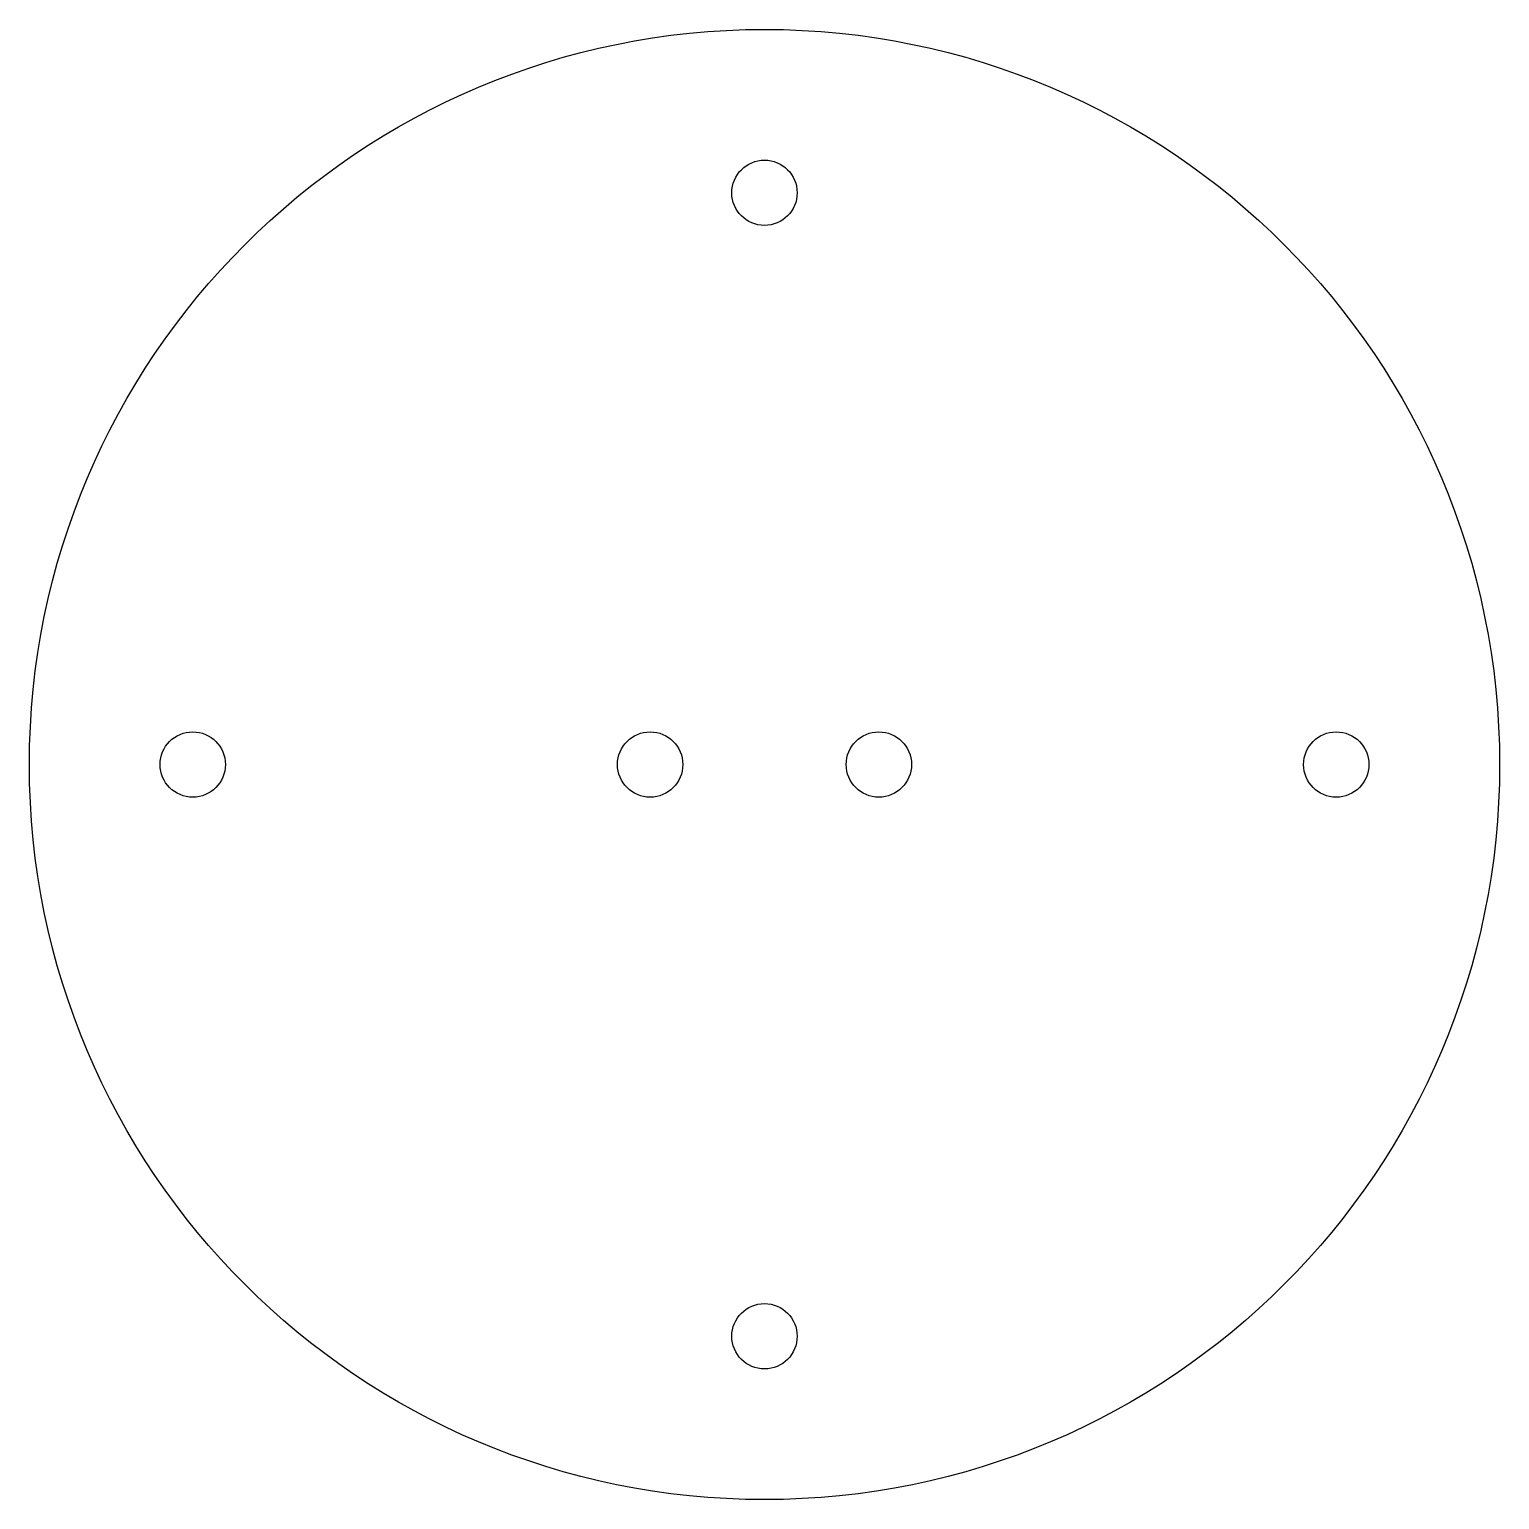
# Model space of a CAD drawing. Header units: millimetres. Extents: x 6389.6 to 6434.6, y 7217.1 to 7262.1.
import ezdxf

# ---------------------------------------------------------------- set-up
doc = ezdxf.new("R2010")
doc.units = ezdxf.units.MM
doc.layers.add('exterior', color=6, linetype='Continuous')
doc.layers.add('interior', color=4, linetype='Continuous')

msp = doc.modelspace()

# ---------------------------------------------------------------- linework, layer by layer
at = {"layer": 'exterior'}
msp.add_circle((6412.071, 7239.617), 22.5, dxfattribs=at)
at = {"layer": 'interior'}
for centre in [(6412.071, 7257.117), (6394.571, 7239.617), (6408.571, 7239.617), (6415.571, 7239.617), (6429.571, 7239.617), (6412.071, 7222.117)]:
    msp.add_circle(centre, 1, dxfattribs=at)

doc.saveas('drawing.dxf')
